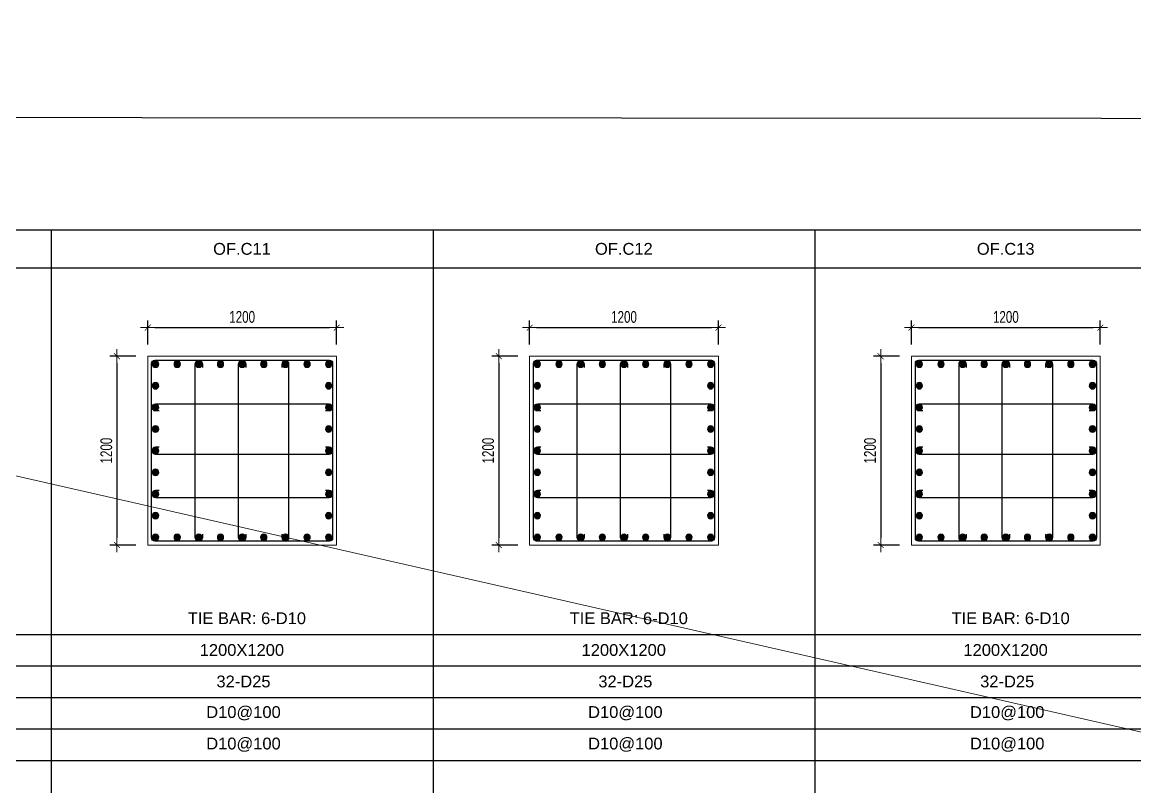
# Model space of a CAD drawing. Header units: millimetres. Extents: x 49323 to 380960, y -6102 to 181761.
# Drawn here: x 315351 to 322419, y 98666 to 103525 of the extents above; entities that cross this region are included whole.
import ezdxf
from ezdxf.enums import TextEntityAlignment as Align

# ---------------------------------------------------------------- set-up
doc = ezdxf.new("R2010")
doc.units = ezdxf.units.MM
doc.linetypes.add('CENTER2', pattern=[1.125, 0.75, -0.125, 0.125, -0.125])
doc.layers.get('Defpoints').update_dxf_attribs({"color": 151, "lineweight": 9})
for name, color, linetype in [('2', 2, 'Continuous'), ('A-ANNO-LEAD', 4, 'Continuous'), ('CEN', 1, 'CENTER2'), ('STL', 3, 'Continuous'), ('TIT1', 3, 'Continuous')]:
    doc.layers.add(name, color=color, linetype=linetype)
doc.layers.add('NDC_S_CONTINUOUS', color=3, linetype='Continuous', lineweight=20)
doc.layers.add('NDC_S_DIM', color=1, linetype='Continuous', lineweight=15)
doc.styles.add('NDC_ARIAL', font='arial.ttf', dxfattribs={"width": 0.85})
doc.styles.add('NDC_DIM', font='', dxfattribs={"width": 0.75})
doc.styles.get('NDC_DIM').set_extended_font_data('Dotum')
doc.dimstyles.new('NDC_dim_30', dxfattribs={"dimscale": 30, "dimtxt": 2.5, "dimasz": 1.5, "dimexe": 1.5, "dimexo": 2.5, "dimgap": 1, "dimtad": 1, "dimdec": 0, "dimzin": 0, "dimdsep": 46, "dimtxsty": 'NDC_DIM', "dimblk": 'DIMMARK', "dimcen": 0.09, "dimdle": 1.2, "dimclrd": 1, "dimclre": 1, "dimclrt": 3, "dimadec": 0, "dimazin": 0, "dimtfac": 1, "dimtdec": 0, "dimtix": 1, "dimtofl": 0, "dimtmove": 0, "dimatfit": 3, "dimfxl": 8, "dimfxlon": 1, "dimtolj": 1, "dimtzin": 0, "dimarcsym": 0})

# ---------------------------------------------------------------- blocks, each defined once
blk = doc.blocks.new('DIMMARK')
at = {"layer": 'NDC_S_DIM', "color": 1}
blk.add_line((-1.5, 0), (1, 0), dxfattribs=at)
at = {"layer": 'NDC_S_DIM', "color": 2, "const_width": 0.1}
blk.add_lwpolyline([(-0.42, -0.42), (0.42, 0.42)], dxfattribs=at)
blk = doc.blocks.new('*D925')
at = {"layer": 'Defpoints', "color": 0, "ltscale": 40, "transparency": 16777216}
for p in [(317348.4, 101583.9), (316148.4, 101402.3), (317348.4, 101402.3)]:
    blk.add_point(p, dxfattribs=at)
at = {"layer": 'NDC_S_DIM', "color": 1, "lineweight": -2, "ltscale": 40, "transparency": 16777216}
for p, q in [((316148.4, 101477.3), (316148.4, 101628.9)), ((316193.4, 101583.9), (317303.4, 101583.9)), ((317348.4, 101477.3), (317348.4, 101628.9))]:
    blk.add_line(p, q, dxfattribs=at)
at = {"layer": 'NDC_S_DIM', "color": 1, "lineweight": -2, "ltscale": 40, "transparency": 16777216, "xscale": 45, "yscale": 45, "zscale": 45, "rotation": 180}
blk.add_blockref('DIMMARK', (316148.4, 101583.9), dxfattribs=at)
at = {"layer": 'NDC_S_DIM', "color": 1, "lineweight": -2, "ltscale": 40, "transparency": 16777216, "xscale": 45, "yscale": 45, "zscale": 45}
blk.add_blockref('DIMMARK', (317348.4, 101583.9), dxfattribs=at)
at = {"layer": 'NDC_S_DIM', "color": 3, "ltscale": 40, "transparency": 16777216, "insert": (316748.4, 101651.4), "char_height": 75, "attachment_point": 5, "style": 'NDC_DIM'}
blk.add_mtext('\\A1;1200', dxfattribs=at)
blk = doc.blocks.new('*D926')
at = {"layer": 'Defpoints', "color": 0, "ltscale": 40, "transparency": 16777216}
for p in [(316148.4, 101402.3), (315953, 100202.3), (316148.4, 100202.3)]:
    blk.add_point(p, dxfattribs=at)
at = {"layer": 'NDC_S_DIM', "color": 1, "lineweight": -2, "ltscale": 40, "transparency": 16777216}
for p, q in [((316073.4, 101402.3), (315908, 101402.3)), ((315953, 101357.3), (315953, 100247.3)), ((316073.4, 100202.3), (315908, 100202.3))]:
    blk.add_line(p, q, dxfattribs=at)
at = {"layer": 'NDC_S_DIM', "color": 1, "lineweight": -2, "ltscale": 40, "transparency": 16777216, "xscale": 45, "yscale": 45, "zscale": 45}
for p, rotation in [((315953, 101402.3), 90), ((315953, 100202.3), 270)]:
    blk.add_blockref('DIMMARK', p, dxfattribs=dict(at, rotation=rotation))
at = {"layer": 'NDC_S_DIM', "color": 3, "ltscale": 40, "transparency": 16777216, "insert": (315885.5, 100802.3), "char_height": 75, "attachment_point": 5, "rotation": 90, "style": 'NDC_DIM'}
blk.add_mtext('\\A1;1200', dxfattribs=at)
blk = doc.blocks.new('8')
at = {"layer": '2'}
blk.add_hatch(color=256, dxfattribs=at).paths.add_polyline_path([(20, 0, 0.386127), (1.9, 19.9), (-1.9, 19.9, 0.386127), (-20, 0, 1)])
blk.add_circle((0, 0), 20, dxfattribs=at)
blk = doc.blocks.new('5')
at = {"layer": 'CEN', "rotation": 180}
blk.add_blockref('8', (0, 0), dxfattribs=at)
blk = doc.blocks.new('*U917')
at = {"layer": 'STL', "xscale": -1, "rotation": 270}
blk.add_blockref('5', (0, 0), dxfattribs=at)
blk = doc.blocks.new('*U911')
at = {"layer": 'NDC_S_DIM', "color": 0, "linetype": 'ByBlock', "lineweight": -2, "transparency": 16777216}
for p in [(306393.8, 95024.2), (306531.3, 95024.2), (306668.9, 95024.2), (306806.4, 95024.2), (306944, 95024.2), (307081.5, 95024.2), (307219.1, 95024.2), (307356.7, 95024.2), (307494.2, 95024.2)]:
    blk.add_blockref('*U917', p, dxfattribs=at)
blk = doc.blocks.new('*U913')
at = {"layer": 'STL', "xscale": -1, "rotation": 270}
blk.add_blockref('5', (0, 0), dxfattribs=at)
blk = doc.blocks.new('*U912')
at = {"layer": 'NDC_S_DIM', "color": 0, "linetype": 'ByBlock', "lineweight": -2, "transparency": 16777216}
for p in [(306393.8, 95024.2), (306531.3, 95024.2), (306668.9, 95024.2), (306806.4, 95024.2), (306944, 95024.2), (307081.5, 95024.2), (307219.1, 95024.2), (307356.7, 95024.2), (307494.2, 95024.2)]:
    blk.add_blockref('*U913', p, dxfattribs=at)
blk = doc.blocks.new('*U915')
at = {"layer": 'STL', "xscale": -1, "rotation": 270}
blk.add_blockref('5', (0, 0), dxfattribs=at)
blk = doc.blocks.new('*U914')
at = {"layer": 'NDC_S_DIM', "color": 0, "linetype": 'ByBlock', "lineweight": -2, "transparency": 16777216}
for p in [(306393.8, 95024.2), (306531.3, 95024.2), (306668.9, 95024.2), (306806.4, 95024.2), (306944, 95024.2), (307081.5, 95024.2), (307219.1, 95024.2), (307356.7, 95024.2), (307494.2, 95024.2)]:
    blk.add_blockref('*U915', p, dxfattribs=at)
blk = doc.blocks.new('*U910')
at = {"layer": 'STL', "xscale": -1, "rotation": 270}
blk.add_blockref('5', (0, 0), dxfattribs=at)
blk = doc.blocks.new('*U916')
at = {"layer": 'NDC_S_DIM', "color": 0, "linetype": 'ByBlock', "lineweight": -2, "transparency": 16777216}
for p in [(306393.8, 95024.2), (306531.3, 95024.2), (306668.9, 95024.2), (306806.4, 95024.2), (306944, 95024.2), (307081.5, 95024.2), (307219.1, 95024.2), (307356.7, 95024.2), (307494.2, 95024.2)]:
    blk.add_blockref('*U910', p, dxfattribs=at)
blk = doc.blocks.new('*D969')
at = {"layer": 'Defpoints', "color": 0, "ltscale": 40, "transparency": 16777216}
for p in [(319774.5, 101583.9), (318574.5, 101402.3), (319774.5, 101402.3)]:
    blk.add_point(p, dxfattribs=at)
at = {"layer": 'NDC_S_DIM', "color": 1, "lineweight": -2, "ltscale": 40, "transparency": 16777216}
for p, q in [((318574.5, 101477.3), (318574.5, 101628.9)), ((318619.5, 101583.9), (319729.5, 101583.9)), ((319774.5, 101477.3), (319774.5, 101628.9))]:
    blk.add_line(p, q, dxfattribs=at)
at = {"layer": 'NDC_S_DIM', "color": 1, "lineweight": -2, "ltscale": 40, "transparency": 16777216, "xscale": 45, "yscale": 45, "zscale": 45, "rotation": 180}
blk.add_blockref('DIMMARK', (318574.5, 101583.9), dxfattribs=at)
at = {"layer": 'NDC_S_DIM', "color": 1, "lineweight": -2, "ltscale": 40, "transparency": 16777216, "xscale": 45, "yscale": 45, "zscale": 45}
blk.add_blockref('DIMMARK', (319774.5, 101583.9), dxfattribs=at)
at = {"layer": 'NDC_S_DIM', "color": 3, "ltscale": 40, "transparency": 16777216, "insert": (319174.5, 101651.4), "char_height": 75, "attachment_point": 5, "style": 'NDC_DIM'}
blk.add_mtext('\\A1;1200', dxfattribs=at)
blk = doc.blocks.new('*D970')
at = {"layer": 'Defpoints', "color": 0, "ltscale": 40, "transparency": 16777216}
for p in [(318574.5, 101402.3), (318379.1, 100202.3), (318574.5, 100202.3)]:
    blk.add_point(p, dxfattribs=at)
at = {"layer": 'NDC_S_DIM', "color": 1, "lineweight": -2, "ltscale": 40, "transparency": 16777216}
for p, q in [((318499.5, 101402.3), (318334.1, 101402.3)), ((318379.1, 101357.3), (318379.1, 100247.3)), ((318499.5, 100202.3), (318334.1, 100202.3))]:
    blk.add_line(p, q, dxfattribs=at)
at = {"layer": 'NDC_S_DIM', "color": 1, "lineweight": -2, "ltscale": 40, "transparency": 16777216, "xscale": 45, "yscale": 45, "zscale": 45}
for p, rotation in [((318379.1, 101402.3), 90), ((318379.1, 100202.3), 270)]:
    blk.add_blockref('DIMMARK', p, dxfattribs=dict(at, rotation=rotation))
at = {"layer": 'NDC_S_DIM', "color": 3, "ltscale": 40, "transparency": 16777216, "insert": (318311.5, 100802.3), "char_height": 75, "attachment_point": 5, "rotation": 90, "style": 'NDC_DIM'}
blk.add_mtext('\\A1;1200', dxfattribs=at)
blk = doc.blocks.new('*U932')
at = {"layer": 'STL', "xscale": -1, "rotation": 270}
blk.add_blockref('5', (0, 0), dxfattribs=at)
blk = doc.blocks.new('*U949')
at = {"layer": 'NDC_S_DIM', "color": 0, "linetype": 'ByBlock', "lineweight": -2, "transparency": 16777216}
for p in [(306393.8, 95024.2), (306531.3, 95024.2), (306668.9, 95024.2), (306806.4, 95024.2), (306944, 95024.2), (307081.5, 95024.2), (307219.1, 95024.2), (307356.7, 95024.2), (307494.2, 95024.2)]:
    blk.add_blockref('*U932', p, dxfattribs=at)
blk = doc.blocks.new('*U928')
at = {"layer": 'STL', "xscale": -1, "rotation": 270}
blk.add_blockref('5', (0, 0), dxfattribs=at)
blk = doc.blocks.new('*U927')
at = {"layer": 'NDC_S_DIM', "color": 0, "linetype": 'ByBlock', "lineweight": -2, "transparency": 16777216}
for p in [(306393.8, 95024.2), (306531.3, 95024.2), (306668.9, 95024.2), (306806.4, 95024.2), (306944, 95024.2), (307081.5, 95024.2), (307219.1, 95024.2), (307356.7, 95024.2), (307494.2, 95024.2)]:
    blk.add_blockref('*U928', p, dxfattribs=at)
blk = doc.blocks.new('*U930')
at = {"layer": 'STL', "xscale": -1, "rotation": 270}
blk.add_blockref('5', (0, 0), dxfattribs=at)
blk = doc.blocks.new('*U929')
at = {"layer": 'NDC_S_DIM', "color": 0, "linetype": 'ByBlock', "lineweight": -2, "transparency": 16777216}
for p in [(306393.8, 95024.2), (306531.3, 95024.2), (306668.9, 95024.2), (306806.4, 95024.2), (306944, 95024.2), (307081.5, 95024.2), (307219.1, 95024.2), (307356.7, 95024.2), (307494.2, 95024.2)]:
    blk.add_blockref('*U930', p, dxfattribs=at)
blk = doc.blocks.new('*U948')
at = {"layer": 'STL', "xscale": -1, "rotation": 270}
blk.add_blockref('5', (0, 0), dxfattribs=at)
blk = doc.blocks.new('*U931')
at = {"layer": 'NDC_S_DIM', "color": 0, "linetype": 'ByBlock', "lineweight": -2, "transparency": 16777216}
for p in [(306393.8, 95024.2), (306531.3, 95024.2), (306668.9, 95024.2), (306806.4, 95024.2), (306944, 95024.2), (307081.5, 95024.2), (307219.1, 95024.2), (307356.7, 95024.2), (307494.2, 95024.2)]:
    blk.add_blockref('*U948', p, dxfattribs=at)
blk = doc.blocks.new('*D1017')
at = {"layer": 'Defpoints', "color": 0, "ltscale": 40, "transparency": 16777216}
for p in [(322200.6, 101583.9), (321000.6, 101402.3), (322200.6, 101402.3)]:
    blk.add_point(p, dxfattribs=at)
at = {"layer": 'NDC_S_DIM', "color": 1, "lineweight": -2, "ltscale": 40, "transparency": 16777216}
for p, q in [((321000.6, 101477.3), (321000.6, 101628.9)), ((321045.6, 101583.9), (322155.6, 101583.9)), ((322200.6, 101477.3), (322200.6, 101628.9))]:
    blk.add_line(p, q, dxfattribs=at)
at = {"layer": 'NDC_S_DIM', "color": 1, "lineweight": -2, "ltscale": 40, "transparency": 16777216, "xscale": 45, "yscale": 45, "zscale": 45, "rotation": 180}
blk.add_blockref('DIMMARK', (321000.6, 101583.9), dxfattribs=at)
at = {"layer": 'NDC_S_DIM', "color": 1, "lineweight": -2, "ltscale": 40, "transparency": 16777216, "xscale": 45, "yscale": 45, "zscale": 45}
blk.add_blockref('DIMMARK', (322200.6, 101583.9), dxfattribs=at)
at = {"layer": 'NDC_S_DIM', "color": 3, "ltscale": 40, "transparency": 16777216, "insert": (321600.6, 101651.4), "char_height": 75, "attachment_point": 5, "style": 'NDC_DIM'}
blk.add_mtext('\\A1;1200', dxfattribs=at)
blk = doc.blocks.new('*D1018')
at = {"layer": 'Defpoints', "color": 0, "ltscale": 40, "transparency": 16777216}
for p in [(321000.6, 101402.3), (320805.2, 100202.3), (321000.6, 100202.3)]:
    blk.add_point(p, dxfattribs=at)
at = {"layer": 'NDC_S_DIM', "color": 1, "lineweight": -2, "ltscale": 40, "transparency": 16777216}
for p, q in [((320925.6, 101402.3), (320760.2, 101402.3)), ((320805.2, 101357.3), (320805.2, 100247.3)), ((320925.6, 100202.3), (320760.2, 100202.3))]:
    blk.add_line(p, q, dxfattribs=at)
at = {"layer": 'NDC_S_DIM', "color": 1, "lineweight": -2, "ltscale": 40, "transparency": 16777216, "xscale": 45, "yscale": 45, "zscale": 45}
for p, rotation in [((320805.2, 101402.3), 90), ((320805.2, 100202.3), 270)]:
    blk.add_blockref('DIMMARK', p, dxfattribs=dict(at, rotation=rotation))
at = {"layer": 'NDC_S_DIM', "color": 3, "ltscale": 40, "transparency": 16777216, "insert": (320737.6, 100802.3), "char_height": 75, "attachment_point": 5, "rotation": 90, "style": 'NDC_DIM'}
blk.add_mtext('\\A1;1200', dxfattribs=at)
blk = doc.blocks.new('*U980')
at = {"layer": 'STL', "xscale": -1, "rotation": 270}
blk.add_blockref('5', (0, 0), dxfattribs=at)
blk = doc.blocks.new('*U997')
at = {"layer": 'NDC_S_DIM', "color": 0, "linetype": 'ByBlock', "lineweight": -2, "transparency": 16777216}
for p in [(306393.8, 95024.2), (306531.3, 95024.2), (306668.9, 95024.2), (306806.4, 95024.2), (306944, 95024.2), (307081.5, 95024.2), (307219.1, 95024.2), (307356.7, 95024.2), (307494.2, 95024.2)]:
    blk.add_blockref('*U980', p, dxfattribs=at)
blk = doc.blocks.new('*U976')
at = {"layer": 'STL', "xscale": -1, "rotation": 270}
blk.add_blockref('5', (0, 0), dxfattribs=at)
blk = doc.blocks.new('*U975')
at = {"layer": 'NDC_S_DIM', "color": 0, "linetype": 'ByBlock', "lineweight": -2, "transparency": 16777216}
for p in [(306393.8, 95024.2), (306531.3, 95024.2), (306668.9, 95024.2), (306806.4, 95024.2), (306944, 95024.2), (307081.5, 95024.2), (307219.1, 95024.2), (307356.7, 95024.2), (307494.2, 95024.2)]:
    blk.add_blockref('*U976', p, dxfattribs=at)
blk = doc.blocks.new('*U978')
at = {"layer": 'STL', "xscale": -1, "rotation": 270}
blk.add_blockref('5', (0, 0), dxfattribs=at)
blk = doc.blocks.new('*U977')
at = {"layer": 'NDC_S_DIM', "color": 0, "linetype": 'ByBlock', "lineweight": -2, "transparency": 16777216}
for p in [(306393.8, 95024.2), (306531.3, 95024.2), (306668.9, 95024.2), (306806.4, 95024.2), (306944, 95024.2), (307081.5, 95024.2), (307219.1, 95024.2), (307356.7, 95024.2), (307494.2, 95024.2)]:
    blk.add_blockref('*U978', p, dxfattribs=at)
blk = doc.blocks.new('*U996')
at = {"layer": 'STL', "xscale": -1, "rotation": 270}
blk.add_blockref('5', (0, 0), dxfattribs=at)
blk = doc.blocks.new('*U979')
at = {"layer": 'NDC_S_DIM', "color": 0, "linetype": 'ByBlock', "lineweight": -2, "transparency": 16777216}
for p in [(306393.8, 95024.2), (306531.3, 95024.2), (306668.9, 95024.2), (306806.4, 95024.2), (306944, 95024.2), (307081.5, 95024.2), (307219.1, 95024.2), (307356.7, 95024.2), (307494.2, 95024.2)]:
    blk.add_blockref('*U996', p, dxfattribs=at)

msp = doc.modelspace()

# ---------------------------------------------------------------- linework, layer by layer
at = {"layer": '2', "lineweight": -2, "ltscale": 1000}
for points in [[(317323.4, 101357.3), (317323.4, 100247.3, -0.414214), (317303.4, 100227.3), (316193.4, 100227.3, -0.414214), (316173.4, 100247.3), (316173.4, 101357.3, -0.414214), (316193.4, 101377.3), (317303.4, 101377.3, -0.414214)], [(319749.5, 101357.3), (319749.5, 100247.3, -0.414214), (319729.5, 100227.3), (318619.5, 100227.3, -0.414214), (318599.5, 100247.3), (318599.5, 101357.3, -0.414214), (318619.5, 101377.3), (319729.5, 101377.3, -0.414214)], [(322175.6, 101357.3), (322175.6, 100247.3, -0.414214), (322155.6, 100227.3), (321045.6, 100227.3, -0.414214), (321025.6, 100247.3), (321025.6, 101357.3, -0.414214), (321045.6, 101377.3), (322155.6, 101377.3, -0.414214)]]:
    msp.add_lwpolyline(points, format="xyb", close=True, dxfattribs=at)
at = {"layer": '2'}
for points in [[(316495.8, 100271.9), (316495.8, 100249.8, -1), (316450.7, 100249.8), (316450.7, 101351.8, -1), (316495.8, 101351.8), (316495.8, 101329.6)], [(316770.9, 100271.9), (316770.9, 100249.8, -1), (316725.9, 100249.8), (316725.9, 101351.8, -1), (316770.9, 101351.8), (316770.9, 101329.6)], [(317001, 100271.9), (317001, 100249.8, 1), (317046, 100249.8), (317046, 101351.8, 1), (317001, 101351.8), (317001, 101329.6)], [(318921.9, 100271.9), (318921.9, 100249.8, -1), (318876.8, 100249.8), (318876.8, 101351.8, -1), (318921.9, 101351.8), (318921.9, 101329.6)], [(319197, 100271.9), (319197, 100249.8, -1), (319152, 100249.8), (319152, 101351.8, -1), (319197, 101351.8), (319197, 101329.6)], [(319427.1, 100271.9), (319427.1, 100249.8, 1), (319472.1, 100249.8), (319472.1, 101351.8, 1), (319427.1, 101351.8), (319427.1, 101329.6)], [(321348, 100271.9), (321348, 100249.8, -1), (321302.9, 100249.8), (321302.9, 101351.8, -1), (321348, 101351.8), (321348, 101329.6)], [(321623.1, 100271.9), (321623.1, 100249.8, -1), (321578, 100249.8), (321578, 101351.8, -1), (321623.1, 101351.8), (321623.1, 101329.6)], [(321853.2, 100271.9), (321853.2, 100249.8, 1), (321898.2, 100249.8), (321898.2, 101351.8, 1), (321853.2, 101351.8), (321853.2, 101329.6)], [(316220.3, 101054.2), (316198.1, 101054.2, -1), (316198.1, 101099.2), (317300.2, 101099.2, -1), (317300.2, 101054.2), (317278, 101054.2)], [(318646.4, 101054.2), (318624.2, 101054.2, -1), (318624.2, 101099.2), (319726.3, 101099.2, -1), (319726.3, 101054.2), (319704.1, 101054.2)], [(321072.5, 101054.2), (321050.3, 101054.2, -1), (321050.3, 101099.2), (322152.4, 101099.2, -1), (322152.4, 101054.2), (322130.2, 101054.2)], [(316220.3, 100824.1), (316198.1, 100824.1, 1), (316198.1, 100779), (317300.2, 100779, 1), (317300.2, 100824.1), (317278, 100824.1)], [(318646.4, 100824.1), (318624.2, 100824.1, 1), (318624.2, 100779), (319726.3, 100779, 1), (319726.3, 100824.1), (319704.1, 100824.1)], [(321072.5, 100824.1), (321050.3, 100824.1, 1), (321050.3, 100779), (322152.4, 100779, 1), (322152.4, 100824.1), (322130.2, 100824.1)], [(316220.3, 100548.9), (316198.1, 100548.9, 1), (316198.1, 100503.9), (317300.2, 100503.9, 1), (317300.2, 100548.9), (317278, 100548.9)], [(318646.4, 100548.9), (318624.2, 100548.9, 1), (318624.2, 100503.9), (319726.3, 100503.9, 1), (319726.3, 100548.9), (319704.1, 100548.9)], [(321072.5, 100548.9), (321050.3, 100548.9, 1), (321050.3, 100503.9), (322152.4, 100503.9, 1), (322152.4, 100548.9), (322130.2, 100548.9)]]:
    msp.add_lwpolyline(points, format="xyb", dxfattribs=at)
at = {"layer": 'A-ANNO-LEAD'}
msp.add_lwpolyline([(303919.1, 86304.5), (325254.1, 86291.4), (325254.1, 102911.4), (303919.1, 102924.5)], close=True, dxfattribs=at)
at = {"layer": 'Defpoints', "ltscale": 40}
msp.add_line((302635, 103524.5), (380959.6, 85704.5), dxfattribs=at)
at = {"layer": 'NDC_S_CONTINUOUS', "ltscale": 70}
for points in [[(317348.4, 101402.3), (317348.4, 100202.3), (316148.4, 100202.3), (316148.4, 101402.3), (317348.4, 101402.3)], [(319774.5, 101402.3), (319774.5, 100202.3), (318574.5, 100202.3), (318574.5, 101402.3), (319774.5, 101402.3)], [(322200.6, 101402.3), (322200.6, 100202.3), (321000.6, 100202.3), (321000.6, 101402.3), (322200.6, 101402.3)]]:
    msp.add_lwpolyline(points, dxfattribs=at)
at = {"layer": 'TIT1', "color": 2}
msp.add_line((303919.1, 102204.5), (325254.1, 102204.5), dxfattribs=at)
at = {"layer": 'TIT1'}
for p, q in [((315535.3, 102204.5), (315535.3, 86304.5)), ((317961.4, 102204.5), (317961.4, 86304.5)), ((320387.5, 102204.5), (320387.5, 86304.5)), ((303919.1, 101964.5), (325254.1, 101964.5)), ((325254.1, 98831.8), (303919.1, 98831.8))]:
    msp.add_line(p, q, dxfattribs=at)
at = {"layer": 'TIT1', "color": 8}
for p, q in [((325254.1, 99631.8), (304547, 99631.8)), ((325254.1, 99431.8), (304547, 99431.8)), ((325254.1, 99231.8), (304547, 99231.8)), ((325254.1, 99031.8), (304547, 99031.8))]:
    msp.add_line(p, q, dxfattribs=at)

# ---------------------------------------------------------------- block references
at = {"layer": 'NDC_S_DIM'}
for name, p in [('*U911', (9804.4, 6327.6)), ('*U949', (12230.5, 6327.6)), ('*U997', (14656.6, 6327.6)), ('*U912', (9804.4, 5227.1)), ('*U927', (12230.5, 5227.1)), ('*U975', (14656.6, 5227.1))]:
    msp.add_blockref(name, p, dxfattribs=at)
at = {"layer": 'NDC_S_DIM', "rotation": 90}
for name, p in [('*U914', (411222.4, -206142.4)), ('*U916', (412322.8, -206142.4)), ('*U929', (413648.5, -206142.4)), ('*U931', (414748.9, -206142.4)), ('*U977', (416074.6, -206142.4)), ('*U979', (417175, -206142.4))]:
    msp.add_blockref(name, p, dxfattribs=at)

# ---------------------------------------------------------------- texts
at = {"layer": 'TIT1', "color": 2, "style": 'NDC_ARIAL'}
for s, p in [('OF.C11', (316747.4, 102084.5)), ('OF.C12', (319173.5, 102084.5)), ('OF.C13', (321599.6, 102084.5))]:
    msp.add_text(s, height=75, dxfattribs=at).set_placement(p, align=Align.MIDDLE)
at = {"layer": 'TIT1', "style": 'NDC_ARIAL'}
for s, p in [('TIE BAR: 6-D10', (316778.6, 99737.1)), ('TIE BAR: 6-D10', (319204.7, 99737.1)), ('TIE BAR: 6-D10', (321630.8, 99737.1)), ('1200X1200', (316746.8, 99535.2)), ('1200X1200', (319172.9, 99535.2)), ('1200X1200', (321599, 99535.2)), ('32-D25', (316756.9, 99335.2)), ('32-D25', (319183, 99335.2)), ('32-D25', (321609.1, 99335.2)), ('D10@100', (316756.9, 99135.2)), ('D10@100', (319183, 99135.2)), ('D10@100', (321609.1, 99135.2)), ('D10@100', (316756.9, 98935.2)), ('D10@100', (319183, 98935.2)), ('D10@100', (321609.1, 98935.2))]:
    msp.add_text(s, height=75, dxfattribs=at).set_placement(p, align=Align.MIDDLE)

# ---------------------------------------------------------------- dimensions: what is measured, and where the dimension line sits
at = {"layer": 'NDC_S_DIM', "ltscale": 40}
for base, p1, p2, picture, middle in [((317348.4, 101583.9), (316148.4, 101402.3), (317348.4, 101402.3), '*D925', (316748.4, 101651.4)), ((319774.5, 101583.9), (318574.5, 101402.3), (319774.5, 101402.3), '*D969', (319174.5, 101651.4)), ((322200.6, 101583.9), (321000.6, 101402.3), (322200.6, 101402.3), '*D1017', (321600.6, 101651.4))]:
    dim = msp.add_linear_dim(base=base, p1=p1, p2=p2, dimstyle='NDC_dim_30', dxfattribs=at)
    dim.commit()
    dim.dimension.update_dxf_attribs({"geometry": picture, "text_midpoint": middle})
for base, p1, p2, picture, middle in [((315953, 100202.3), (316148.4, 101402.3), (316148.4, 100202.3), '*D926', (315885.5, 100802.3)), ((318379.1, 100202.3), (318574.5, 101402.3), (318574.5, 100202.3), '*D970', (318311.5, 100802.3)), ((320805.2, 100202.3), (321000.6, 101402.3), (321000.6, 100202.3), '*D1018', (320737.6, 100802.3))]:
    dim = msp.add_linear_dim(base=base, p1=p1, p2=p2, angle=90, dimstyle='NDC_dim_30', dxfattribs=at)
    dim.commit()
    dim.dimension.update_dxf_attribs({"geometry": picture, "text_midpoint": middle})

doc.saveas('drawing.dxf')
